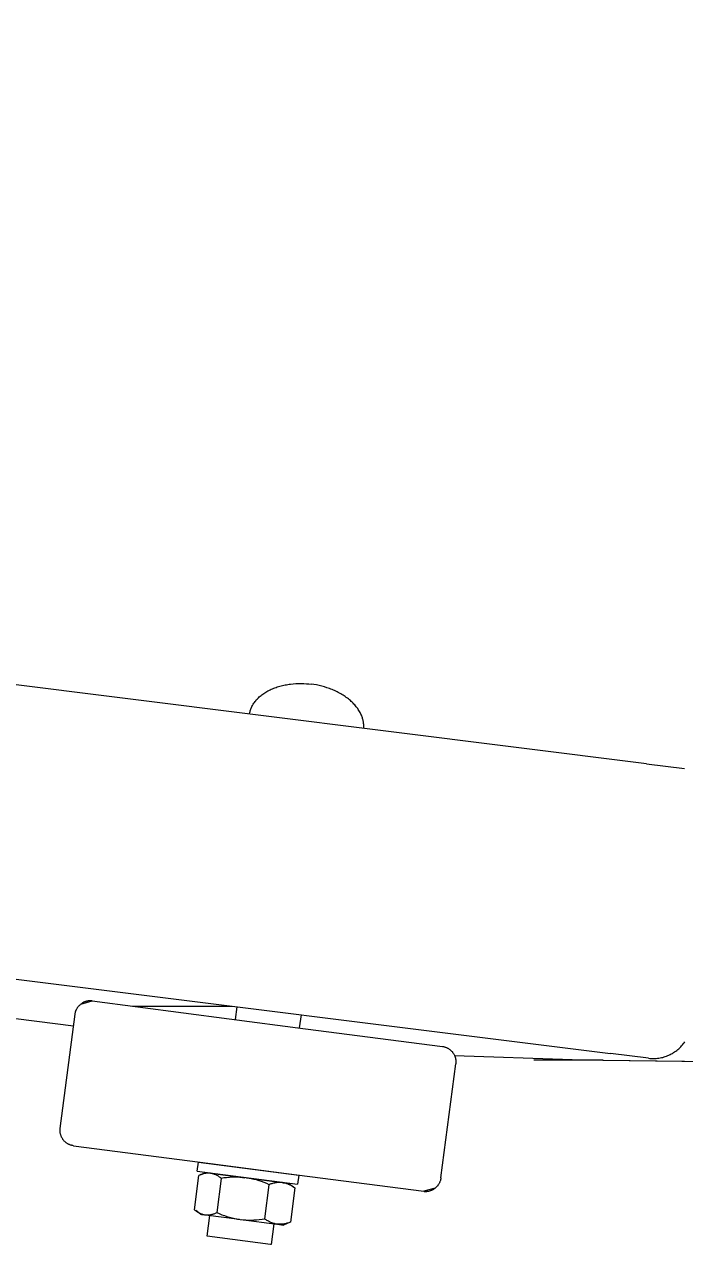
# Model space of a CAD drawing. Header units: millimetres. Extents: x -67 to 4862, y -244 to 3199.
# Drawn here: x 4179.5 to 4265.5, y 2657.3 to 2816.1 of the extents above; entities that cross this region are included whole.
import ezdxf

# ---------------------------------------------------------------- set-up
doc = ezdxf.new("R2010")
doc.units = ezdxf.units.MM
doc.layers.add('ZANO_R', color=7, linetype='Continuous', lineweight=0)
doc.layers.add('ZANO_W', color=1, linetype='Continuous', lineweight=0)
doc.styles.add('Arial', font='arial.ttf')
doc.styles.get("Standard").update_dxf_attribs({"font": 'ARIALUNI.TTF'})
doc.dimstyles.new('pl i ang', dxfattribs={"dimtxt": 50, "dimasz": 50, "dimexe": 1.25, "dimexo": 0.625, "dimgap": 10, "dimtad": 1, "dimtoh": 1, "dimtxsty": 'Standard', "dimcen": 2.5, "dimclrd": 1, "dimclre": 1, "dimclrt": 1, "dimadec": 0, "dimazin": 0, "dimtfac": 1, "dimtmove": 0, "dimatfit": 3, "dimfxl": 1, "dimarcsym": 1})

# ---------------------------------------------------------------- blocks, each defined once
blk = doc.blocks.new('*D389')
at = {"layer": 'ZANO_W', "color": 1, "lineweight": -2}
for p, q in [((4051.57, 2923.68), (4051.57, 2822.06)), ((4494.79, 2692.2), (4494.79, 2842.06)), ((4091.57, 2832.06), (4454.79, 2832.06))]:
    blk.add_line(p, q, dxfattribs=at)
at = {"layer": 'ZANO_W', "color": 1}
for points in [[(4091.57, 2838.73), (4091.57, 2825.39), (4051.57, 2832.06)], [(4454.79, 2825.39), (4454.79, 2838.73), (4494.79, 2832.06)]]:
    blk.add_solid(points, dxfattribs=at)
at = {"layer": 'ZANO_W', "color": 1, "insert": (4273.18, 2862.5), "char_height": 40, "attachment_point": 5, "style": 'Arial'}
blk.add_mtext('443', dxfattribs=at)

msp = doc.modelspace()

# ---------------------------------------------------------------- linework, layer by layer
at = {"layer": 'ZANO_R'}
for p, q in [((4260.51, 2719.88), (4101.75, 2739.72)), ((4211.95, 2729.7), (4212.1, 2729.76)), ((4212.1, 2729.76), (4212.26, 2729.82)), ((4212.26, 2729.82), (4212.42, 2729.87)), ((4212.42, 2729.87), (4212.59, 2729.92)), ((4212.59, 2729.92), (4212.75, 2729.97)), ((4212.75, 2729.97), (4212.92, 2730.02)), ((4212.92, 2730.02), (4213.09, 2730.06)), ((4213.09, 2730.06), (4213.26, 2730.1)), ((4213.26, 2730.1), (4213.43, 2730.13)), ((4213.43, 2730.13), (4213.6, 2730.17)), ((4213.6, 2730.17), (4213.78, 2730.2)), ((4213.78, 2730.2), (4213.95, 2730.22)), ((4213.95, 2730.22), (4214.13, 2730.25)), ((4214.13, 2730.25), (4214.48, 2730.28)), ((4214.48, 2730.28), (4214.83, 2730.31)), ((4214.83, 2730.31), (4215.18, 2730.32)), ((4215.18, 2730.32), (4215.53, 2730.33)), ((4215.53, 2730.33), (4215.87, 2730.32)), ((4215.87, 2730.32), (4216.21, 2730.3)), ((4216.21, 2730.3), (4216.54, 2730.27)), ((4216.54, 2730.27), (4216.87, 2730.23)), ((4217.2, 2730.19), (4216.87, 2730.23)), ((4217.53, 2730.13), (4217.2, 2730.19)), ((4217.87, 2730.06), (4217.53, 2730.13)), ((4218.21, 2729.98), (4217.87, 2730.06)), ((4218.55, 2729.88), (4218.21, 2729.98)), ((4218.89, 2729.78), (4218.55, 2729.88)), ((4219.23, 2729.66), (4218.89, 2729.78)), ((4209.61, 2728.07), (4209.69, 2728.18)), ((4209.69, 2728.18), (4209.78, 2728.28)), ((4209.78, 2728.28), (4209.88, 2728.38)), ((4209.88, 2728.38), (4209.98, 2728.47)), ((4209.98, 2728.47), (4210.08, 2728.57)), ((4210.08, 2728.57), (4210.19, 2728.67)), ((4210.19, 2728.67), (4210.31, 2728.76)), ((4210.31, 2728.76), (4210.42, 2728.85)), ((4210.42, 2728.85), (4210.54, 2728.94)), ((4210.54, 2728.94), (4210.67, 2729.03)), ((4210.67, 2729.03), (4210.8, 2729.11)), ((4210.8, 2729.11), (4210.93, 2729.19)), ((4210.93, 2729.19), (4211.06, 2729.27)), ((4211.06, 2729.27), (4211.2, 2729.35)), ((4211.2, 2729.35), (4211.34, 2729.43)), ((4211.34, 2729.43), (4211.49, 2729.5)), ((4211.49, 2729.5), (4211.64, 2729.57)), ((4211.64, 2729.57), (4211.79, 2729.63)), ((4211.79, 2729.63), (4211.95, 2729.7)), ((4219.4, 2729.6), (4219.23, 2729.66)), ((4219.56, 2729.53), (4219.4, 2729.6)), ((4219.73, 2729.46), (4219.56, 2729.53)), ((4219.89, 2729.39), (4219.73, 2729.46)), ((4220.05, 2729.31), (4219.89, 2729.39)), ((4220.21, 2729.24), (4220.05, 2729.31)), ((4220.37, 2729.16), (4220.21, 2729.24)), ((4220.53, 2729.07), (4220.37, 2729.16)), ((4220.68, 2728.99), (4220.53, 2729.07)), ((4220.83, 2728.9), (4220.68, 2728.99)), ((4220.98, 2728.81), (4220.83, 2728.9)), ((4221.13, 2728.71), (4220.98, 2728.81)), ((4221.27, 2728.62), (4221.13, 2728.71)), ((4221.41, 2728.52), (4221.27, 2728.62)), ((4221.55, 2728.42), (4221.41, 2728.52)), ((4221.68, 2728.31), (4221.55, 2728.42)), ((4221.81, 2728.21), (4221.68, 2728.31)), ((4221.94, 2728.1), (4221.81, 2728.21)), ((4208.82, 2726.45), (4208.85, 2726.56)), ((4208.85, 2726.56), (4208.87, 2726.67)), ((4208.87, 2726.67), (4208.9, 2726.78)), ((4208.9, 2726.78), (4208.94, 2726.89)), ((4208.94, 2726.89), (4208.98, 2727)), ((4208.98, 2727), (4209.02, 2727.11)), ((4209.02, 2727.11), (4209.07, 2727.22)), ((4209.07, 2727.22), (4209.12, 2727.33)), ((4209.12, 2727.33), (4209.18, 2727.44)), ((4209.18, 2727.44), (4209.24, 2727.54)), ((4209.24, 2727.54), (4209.3, 2727.65)), ((4209.3, 2727.65), (4209.37, 2727.76)), ((4209.37, 2727.76), (4209.45, 2727.86)), ((4209.45, 2727.86), (4209.52, 2727.97)), ((4209.52, 2727.97), (4209.61, 2728.07)), ((4222.06, 2727.99), (4221.94, 2728.1)), ((4222.18, 2727.88), (4222.06, 2727.99)), ((4222.29, 2727.77), (4222.18, 2727.88)), ((4222.41, 2727.65), (4222.29, 2727.77)), ((4222.51, 2727.54), (4222.41, 2727.65)), ((4222.61, 2727.42), (4222.51, 2727.54)), ((4222.71, 2727.3), (4222.61, 2727.42)), ((4222.8, 2727.18), (4222.71, 2727.3)), ((4222.89, 2727.06), (4222.8, 2727.18)), ((4222.97, 2726.94), (4222.89, 2727.06)), ((4223.05, 2726.82), (4222.97, 2726.94)), ((4223.13, 2726.69), (4223.05, 2726.82)), ((4223.2, 2726.57), (4223.13, 2726.69)), ((4223.26, 2726.45), (4223.2, 2726.57)), ((4208.8, 2726.34), (4208.82, 2726.45)), ((4223.32, 2726.33), (4223.26, 2726.45)), ((4223.38, 2726.2), (4223.32, 2726.33)), ((4223.42, 2726.09), (4223.38, 2726.2)), ((4223.47, 2725.98), (4223.42, 2726.09)), ((4223.5, 2725.87), (4223.47, 2725.98)), ((4223.54, 2725.76), (4223.5, 2725.87)), ((4223.57, 2725.65), (4223.54, 2725.76)), ((4223.6, 2725.54), (4223.57, 2725.65)), ((4223.62, 2725.43), (4223.6, 2725.54)), ((4223.64, 2725.32), (4223.62, 2725.43)), ((4223.66, 2725.21), (4223.64, 2725.32)), ((4223.67, 2725.11), (4223.66, 2725.21)), ((4223.68, 2725), (4223.67, 2725.11)), ((4223.69, 2724.9), (4223.68, 2725)), ((4223.68, 2724.48), (4223.69, 2724.59)), ((4223.69, 2724.79), (4223.69, 2724.9)), ((4223.69, 2724.69), (4223.69, 2724.79)), ((4223.69, 2724.59), (4223.69, 2724.69)), ((4260.51, 2719.88), (4265.47, 2719.26)), ((4097.03, 2702.02), (4255.8, 2682.18)), ((4185.88, 2685.73), (4163.06, 2688.59)), ((4186.64, 2688.43), (4186.69, 2688.48)), ((4186.69, 2688.48), (4186.74, 2688.52)), ((4186.74, 2688.52), (4186.79, 2688.57)), ((4186.79, 2688.57), (4186.84, 2688.61)), ((4186.84, 2688.61), (4188.32, 2689.01)), ((4186.9, 2688.65), (4186.84, 2688.61)), ((4186.95, 2688.69), (4186.9, 2688.65)), ((4187.01, 2688.73), (4186.95, 2688.69)), ((4187.07, 2688.76), (4187.01, 2688.73)), ((4187.13, 2688.8), (4187.07, 2688.76)), ((4187.19, 2688.83), (4187.13, 2688.8)), ((4187.25, 2688.85), (4187.19, 2688.83)), ((4187.32, 2688.88), (4187.25, 2688.85)), ((4187.38, 2688.91), (4187.32, 2688.88)), ((4187.44, 2688.93), (4187.38, 2688.91)), ((4187.51, 2688.95), (4187.44, 2688.93)), ((4187.58, 2688.97), (4187.51, 2688.95)), ((4187.64, 2688.98), (4187.58, 2688.97)), ((4187.71, 2688.99), (4187.64, 2688.98)), ((4187.78, 2689.01), (4187.71, 2688.99)), ((4187.84, 2689.01), (4187.78, 2689.01)), ((4187.91, 2689.02), (4187.84, 2689.01)), ((4187.98, 2689.02), (4187.91, 2689.02)), ((4188.05, 2689.03), (4187.98, 2689.02)), ((4188.12, 2689.03), (4188.05, 2689.03)), ((4188.19, 2689.02), (4188.12, 2689.03)), ((4188.25, 2689.02), (4188.19, 2689.02)), ((4188.32, 2689.01), (4188.25, 2689.02)), ((4188.32, 2689.01), (4206.17, 2686.69)), ((4184.15, 2672.41), (4186.08, 2687.28)), ((4186.08, 2687.28), (4186.09, 2687.35)), ((4186.09, 2687.35), (4186.1, 2687.42)), ((4186.1, 2687.42), (4186.12, 2687.49)), ((4186.12, 2687.49), (4186.13, 2687.55)), ((4186.13, 2687.55), (4186.15, 2687.62)), ((4186.15, 2687.62), (4186.17, 2687.68)), ((4186.17, 2687.68), (4186.2, 2687.75)), ((4186.2, 2687.75), (4186.22, 2687.81)), ((4186.22, 2687.81), (4186.25, 2687.87)), ((4186.25, 2687.87), (4186.28, 2687.93)), ((4186.28, 2687.93), (4186.31, 2687.99)), ((4186.31, 2687.99), (4186.35, 2688.05)), ((4186.35, 2688.05), (4186.38, 2688.11)), ((4186.38, 2688.11), (4186.42, 2688.17)), ((4186.42, 2688.17), (4186.46, 2688.22)), ((4186.46, 2688.22), (4186.5, 2688.28)), ((4186.5, 2688.28), (4186.55, 2688.33)), ((4186.55, 2688.33), (4186.59, 2688.38)), ((4186.59, 2688.38), (4186.64, 2688.43)), ((4193.55, 2688.33), (4206.55, 2688.33)), ((4206.97, 2686.59), (4207.18, 2688.25)), ((4215.52, 2687.21), (4215.29, 2685.5)), ((4206.17, 2686.69), (4216.09, 2685.4)), ((4216.09, 2685.4), (4233.94, 2683.08)), ((4265.4, 2683.54), (4265.5, 2683.68)), ((4233.94, 2683.08), (4234.01, 2683.07)), ((4234.01, 2683.07), (4234.07, 2683.06)), ((4234.07, 2683.06), (4234.14, 2683.05)), ((4234.14, 2683.05), (4234.2, 2683.03)), ((4234.2, 2683.03), (4234.27, 2683.01)), ((4234.27, 2683.01), (4234.34, 2682.99)), ((4234.34, 2682.99), (4234.4, 2682.97)), ((4234.4, 2682.97), (4234.46, 2682.94)), ((4234.46, 2682.94), (4234.53, 2682.91)), ((4234.53, 2682.91), (4234.59, 2682.88)), ((4234.59, 2682.88), (4234.65, 2682.85)), ((4234.65, 2682.85), (4234.71, 2682.82)), ((4234.71, 2682.82), (4234.76, 2682.78)), ((4234.76, 2682.78), (4234.82, 2682.74)), ((4234.82, 2682.74), (4234.88, 2682.7)), ((4234.88, 2682.7), (4234.93, 2682.66)), ((4234.93, 2682.66), (4234.98, 2682.62)), ((4234.98, 2682.62), (4235.03, 2682.57)), ((4235.03, 2682.57), (4235.08, 2682.52)), ((4235.08, 2682.52), (4235.13, 2682.48)), ((4235.13, 2682.48), (4235.18, 2682.43)), ((4235.18, 2682.43), (4235.22, 2682.37)), ((4235.22, 2682.37), (4235.26, 2682.32)), ((4235.26, 2682.32), (4235.3, 2682.26)), ((4235.3, 2682.26), (4235.34, 2682.21)), ((4235.34, 2682.21), (4235.38, 2682.15)), ((4235.38, 2682.15), (4235.42, 2682.09)), ((4235.42, 2682.09), (4235.45, 2682.03)), ((4260.76, 2681.56), (4255.8, 2682.18)), ((4263.58, 2682.03), (4263.74, 2682.11)), ((4263.74, 2682.11), (4263.88, 2682.19)), ((4263.88, 2682.19), (4264.03, 2682.28)), ((4264.03, 2682.28), (4264.17, 2682.37)), ((4264.17, 2682.37), (4264.31, 2682.47)), ((4264.31, 2682.47), (4264.45, 2682.57)), ((4264.45, 2682.57), (4264.58, 2682.68)), ((4264.58, 2682.68), (4264.71, 2682.79)), ((4264.71, 2682.79), (4264.84, 2682.9)), ((4264.84, 2682.9), (4264.96, 2683.02)), ((4264.96, 2683.02), (4265.08, 2683.15)), ((4265.08, 2683.15), (4265.19, 2683.28)), ((4265.19, 2683.28), (4265.3, 2683.41)), ((4265.3, 2683.41), (4265.4, 2683.54)), ((4233.73, 2665.97), (4235.66, 2680.84)), ((4235.45, 2682.03), (4235.48, 2681.97)), ((4235.48, 2681.97), (4235.51, 2681.91)), ((4235.51, 2681.91), (4235.53, 2681.85)), ((4250.82, 2681.34), (4235.52, 2681.88)), ((4235.53, 2681.85), (4235.56, 2681.78)), ((4235.56, 2681.78), (4235.58, 2681.72)), ((4235.58, 2681.72), (4235.6, 2681.65)), ((4235.6, 2681.65), (4235.62, 2681.59)), ((4235.62, 2681.59), (4235.63, 2681.52)), ((4235.63, 2681.52), (4235.65, 2681.45)), ((4235.65, 2681.45), (4235.66, 2681.39)), ((4235.66, 2681.39), (4235.67, 2681.32)), ((4235.67, 2680.91), (4235.66, 2680.84)), ((4235.67, 2681.32), (4235.67, 2681.25)), ((4235.67, 2681.25), (4235.68, 2681.18)), ((4235.68, 2680.98), (4235.67, 2680.91)), ((4235.68, 2681.18), (4235.68, 2681.11)), ((4235.68, 2681.11), (4235.68, 2681.05)), ((4235.68, 2681.05), (4235.68, 2680.98)), ((4245.82, 2681.34), (4253.82, 2681.34)), ((4250.82, 2681.34), (4250.82, 2681.34)), ((4253.82, 2681.34), (4254.82, 2681.34)), ((4254.82, 2681.34), (4254.82, 2681.24)), ((4268.56, 2681.09), (4254.82, 2681.24)), ((4285.2, 2680.92), (4254.82, 2681.24)), ((4260.76, 2681.56), (4260.76, 2681.56)), ((4260.76, 2681.56), (4260.93, 2681.54)), ((4260.93, 2681.54), (4261.1, 2681.52)), ((4261.1, 2681.52), (4261.27, 2681.52)), ((4261.27, 2681.52), (4261.44, 2681.52)), ((4261.44, 2681.52), (4261.61, 2681.52)), ((4261.61, 2681.52), (4261.78, 2681.53)), ((4261.78, 2681.53), (4261.95, 2681.55)), ((4261.95, 2681.55), (4262.12, 2681.57)), ((4262.12, 2681.57), (4262.29, 2681.6)), ((4262.29, 2681.6), (4262.46, 2681.63)), ((4262.46, 2681.63), (4262.62, 2681.67)), ((4262.62, 2681.67), (4262.79, 2681.72)), ((4262.79, 2681.72), (4262.95, 2681.77)), ((4262.95, 2681.77), (4263.11, 2681.83)), ((4263.11, 2681.83), (4263.27, 2681.89)), ((4263.27, 2681.89), (4263.43, 2681.96)), ((4263.43, 2681.96), (4263.58, 2682.03)), ((4184.13, 2672.27), (4184.14, 2672.34)), ((4184.13, 2672.2), (4184.13, 2672.27)), ((4184.13, 2672.14), (4184.13, 2672.2)), ((4184.13, 2672.07), (4184.13, 2672.14)), ((4184.14, 2672), (4184.13, 2672.07)), ((4184.14, 2672.34), (4184.15, 2672.41)), ((4184.14, 2671.93), (4184.14, 2672)), ((4184.15, 2671.86), (4184.14, 2671.93)), ((4184.16, 2671.8), (4184.15, 2671.86)), ((4184.18, 2671.73), (4184.16, 2671.8)), ((4184.19, 2671.66), (4184.18, 2671.73)), ((4184.21, 2671.6), (4184.19, 2671.66)), ((4184.23, 2671.53), (4184.21, 2671.6)), ((4184.25, 2671.47), (4184.23, 2671.53)), ((4184.28, 2671.4), (4184.25, 2671.47)), ((4184.3, 2671.34), (4184.28, 2671.4)), ((4184.33, 2671.28), (4184.3, 2671.34)), ((4184.36, 2671.22), (4184.33, 2671.28)), ((4184.4, 2671.16), (4184.36, 2671.22)), ((4184.43, 2671.1), (4184.4, 2671.16)), ((4184.47, 2671.04), (4184.43, 2671.1)), ((4184.51, 2670.98), (4184.47, 2671.04)), ((4184.55, 2670.93), (4184.51, 2670.98)), ((4184.59, 2670.88), (4184.55, 2670.93)), ((4184.63, 2670.82), (4184.59, 2670.88)), ((4184.68, 2670.77), (4184.63, 2670.82)), ((4184.73, 2670.73), (4184.68, 2670.77)), ((4184.78, 2670.68), (4184.73, 2670.73)), ((4184.83, 2670.63), (4184.78, 2670.68)), ((4184.88, 2670.59), (4184.83, 2670.63)), ((4184.94, 2670.55), (4184.88, 2670.59)), ((4184.99, 2670.51), (4184.94, 2670.55)), ((4185.05, 2670.47), (4184.99, 2670.51)), ((4185.11, 2670.43), (4185.05, 2670.47)), ((4185.16, 2670.4), (4185.11, 2670.43)), ((4185.22, 2670.37), (4185.16, 2670.4)), ((4185.29, 2670.34), (4185.22, 2670.37)), ((4185.35, 2670.31), (4185.29, 2670.34)), ((4185.41, 2670.28), (4185.35, 2670.31)), ((4185.48, 2670.26), (4185.41, 2670.28)), ((4185.54, 2670.24), (4185.48, 2670.26)), ((4185.61, 2670.22), (4185.54, 2670.24)), ((4185.67, 2670.2), (4185.61, 2670.22)), ((4185.74, 2670.19), (4185.67, 2670.2)), ((4185.81, 2670.18), (4185.74, 2670.19)), ((4185.87, 2670.17), (4185.81, 2670.18)), ((4185.87, 2670.17), (4203.72, 2667.85)), ((4201.98, 2666.86), (4202.14, 2668.05)), ((4202.14, 2668.05), (4215.23, 2666.35)), ((4203.72, 2667.85), (4213.64, 2666.56)), ((4201.63, 2661.84), (4202.21, 2666.29)), ((4201.98, 2666.86), (4215.07, 2665.16)), ((4202.29, 2666.33), (4202.21, 2666.29)), ((4202.38, 2666.37), (4202.29, 2666.33)), ((4202.46, 2666.41), (4202.38, 2666.37)), ((4202.4, 2666.37), (4203.11, 2666.67)), ((4202.55, 2666.44), (4202.46, 2666.41)), ((4202.64, 2666.47), (4202.55, 2666.44)), ((4202.73, 2666.49), (4202.64, 2666.47)), ((4202.81, 2666.52), (4202.73, 2666.49)), ((4202.9, 2666.54), (4202.81, 2666.52)), ((4202.99, 2666.56), (4202.9, 2666.54)), ((4203.09, 2666.57), (4202.99, 2666.56)), ((4203.18, 2666.58), (4203.09, 2666.57)), ((4203.11, 2666.67), (4203.11, 2666.67)), ((4203.11, 2666.67), (4203.11, 2666.67)), ((4203.11, 2666.67), (4203.11, 2666.67)), ((4203.11, 2666.67), (4203.11, 2666.67)), ((4203.11, 2666.67), (4203.11, 2666.67)), ((4203.11, 2666.67), (4203.12, 2666.67)), ((4203.12, 2666.67), (4203.14, 2666.66)), ((4203.14, 2666.66), (4203.26, 2666.65)), ((4203.27, 2666.59), (4203.18, 2666.58)), ((4203.26, 2666.65), (4203.69, 2666.59)), ((4203.36, 2666.6), (4203.27, 2666.59)), ((4203.45, 2666.6), (4203.36, 2666.6)), ((4203.54, 2666.6), (4203.45, 2666.6)), ((4203.64, 2666.59), (4203.54, 2666.6)), ((4203.73, 2666.59), (4203.64, 2666.59)), ((4203.82, 2666.57), (4203.73, 2666.59)), ((4203.77, 2666.58), (4208.19, 2666.01)), ((4203.91, 2666.55), (4203.82, 2666.57)), ((4204, 2666.53), (4203.91, 2666.55)), ((4204.09, 2666.5), (4204, 2666.53)), ((4204.17, 2666.47), (4204.09, 2666.5)), ((4204.26, 2666.44), (4204.17, 2666.47)), ((4204.35, 2666.41), (4204.26, 2666.44)), ((4204.43, 2666.37), (4204.35, 2666.41)), ((4204.36, 2666.51), (4204.36, 2666.55)), ((4204.51, 2666.33), (4204.43, 2666.37)), ((4204.59, 2666.29), (4204.51, 2666.33)), ((4204.52, 2667.74), (4204.52, 2667.75)), ((4204.67, 2666.24), (4204.59, 2666.29)), ((4204.75, 2666.19), (4204.67, 2666.24)), ((4212.85, 2666.66), (4212.85, 2666.66)), ((4213.64, 2666.56), (4231.49, 2664.24)), ((4215.23, 2666.35), (4215.07, 2665.16)), ((4205.12, 2665.91), (4204.54, 2661.47)), ((4204.83, 2666.14), (4204.75, 2666.19)), ((4204.9, 2666.09), (4204.83, 2666.14)), ((4204.98, 2666.03), (4204.9, 2666.09)), ((4205.05, 2665.97), (4204.98, 2666.03)), ((4205.12, 2665.91), (4205.05, 2665.97)), ((4205.47, 2665.97), (4205.12, 2665.91)), ((4205.82, 2666.01), (4205.47, 2665.97)), ((4206.18, 2666.04), (4205.82, 2666.01)), ((4206.53, 2666.06), (4206.18, 2666.04)), ((4206.89, 2666.07), (4206.53, 2666.06)), ((4207.24, 2666.07), (4206.89, 2666.07)), ((4207.6, 2666.05), (4207.24, 2666.07)), ((4207.95, 2666.03), (4207.6, 2666.05)), ((4208.31, 2665.99), (4207.95, 2666.03)), ((4208.66, 2665.94), (4208.31, 2665.99)), ((4208.42, 2665.98), (4213.05, 2665.38)), ((4209.01, 2665.87), (4208.66, 2665.94)), ((4209.35, 2665.79), (4209.01, 2665.87)), ((4209.7, 2665.71), (4209.35, 2665.79)), ((4210.04, 2665.61), (4209.7, 2665.71)), ((4210.38, 2665.5), (4210.04, 2665.61)), ((4210.71, 2665.38), (4210.38, 2665.5)), ((4211.04, 2665.24), (4210.71, 2665.38)), ((4210.79, 2660.66), (4211.37, 2665.1)), ((4211.37, 2665.1), (4211.04, 2665.24)), ((4211.48, 2665.15), (4211.37, 2665.1)), ((4211.59, 2665.19), (4211.48, 2665.15)), ((4211.7, 2665.23), (4211.59, 2665.19)), ((4211.81, 2665.26), (4211.7, 2665.23)), ((4211.93, 2665.29), (4211.81, 2665.26)), ((4212.04, 2665.31), (4211.93, 2665.29)), ((4212.16, 2665.34), (4212.04, 2665.31)), ((4212.27, 2665.35), (4212.16, 2665.34)), ((4212.39, 2665.37), (4212.27, 2665.35)), ((4212.51, 2665.38), (4212.39, 2665.37)), ((4212.63, 2665.38), (4212.51, 2665.38)), ((4212.75, 2665.39), (4212.63, 2665.38)), ((4212.69, 2665.47), (4212.69, 2665.42)), ((4212.86, 2665.38), (4212.75, 2665.39)), ((4212.98, 2665.38), (4212.86, 2665.38)), ((4213.1, 2665.37), (4212.98, 2665.38)), ((4213.22, 2665.35), (4213.1, 2665.37)), ((4213.15, 2665.36), (4213.94, 2665.26)), ((4213.33, 2665.32), (4213.22, 2665.35)), ((4213.45, 2665.3), (4213.33, 2665.32)), ((4213.56, 2665.26), (4213.45, 2665.3)), ((4213.67, 2665.23), (4213.56, 2665.26)), ((4213.78, 2665.19), (4213.67, 2665.23)), ((4213.89, 2665.14), (4213.78, 2665.19)), ((4214, 2665.1), (4213.89, 2665.14)), ((4213.94, 2665.26), (4214.59, 2664.76)), ((4214.11, 2665.05), (4214, 2665.1)), ((4214.21, 2664.99), (4214.11, 2665.05)), ((4214.71, 2664.67), (4214.13, 2660.22)), ((4214.32, 2664.93), (4214.21, 2664.99)), ((4214.42, 2664.87), (4214.32, 2664.93)), ((4214.52, 2664.81), (4214.42, 2664.87)), ((4214.61, 2664.74), (4214.52, 2664.81)), ((4214.59, 2664.76), (4214.71, 2664.67)), ((4214.71, 2664.67), (4214.61, 2664.74)), ((4232.97, 2664.64), (4231.49, 2664.24)), ((4232.91, 2664.6), (4232.97, 2664.64)), ((4233.02, 2664.68), (4232.97, 2664.64)), ((4233.07, 2664.73), (4233.02, 2664.68)), ((4233.12, 2664.77), (4233.07, 2664.73)), ((4233.17, 2664.82), (4233.12, 2664.77)), ((4233.22, 2664.87), (4233.17, 2664.82)), ((4233.26, 2664.92), (4233.22, 2664.87)), ((4233.31, 2664.97), (4233.26, 2664.92)), ((4233.35, 2665.03), (4233.31, 2664.97)), ((4233.39, 2665.08), (4233.35, 2665.03)), ((4233.43, 2665.14), (4233.39, 2665.08)), ((4233.46, 2665.2), (4233.43, 2665.14)), ((4233.5, 2665.26), (4233.46, 2665.2)), ((4233.53, 2665.32), (4233.5, 2665.26)), ((4233.56, 2665.38), (4233.53, 2665.32)), ((4233.59, 2665.44), (4233.56, 2665.38)), ((4233.61, 2665.5), (4233.59, 2665.44)), ((4233.64, 2665.57), (4233.61, 2665.5)), ((4233.66, 2665.63), (4233.64, 2665.57)), ((4233.68, 2665.7), (4233.66, 2665.63)), ((4233.69, 2665.76), (4233.68, 2665.7)), ((4233.71, 2665.83), (4233.69, 2665.76)), ((4233.72, 2665.9), (4233.71, 2665.83)), ((4233.73, 2665.97), (4233.72, 2665.9)), ((4231.49, 2664.24), (4231.56, 2664.23)), ((4231.56, 2664.23), (4231.63, 2664.23)), ((4231.63, 2664.23), (4231.69, 2664.22)), ((4231.69, 2664.22), (4231.76, 2664.22)), ((4231.76, 2664.22), (4231.83, 2664.23)), ((4231.83, 2664.23), (4231.9, 2664.23)), ((4231.9, 2664.23), (4231.97, 2664.24)), ((4231.97, 2664.24), (4232.03, 2664.24)), ((4232.03, 2664.24), (4232.1, 2664.26)), ((4232.1, 2664.26), (4232.17, 2664.27)), ((4232.17, 2664.27), (4232.23, 2664.28)), ((4232.23, 2664.28), (4232.3, 2664.3)), ((4232.3, 2664.3), (4232.37, 2664.32)), ((4232.37, 2664.32), (4232.43, 2664.34)), ((4232.43, 2664.34), (4232.49, 2664.37)), ((4232.49, 2664.37), (4232.56, 2664.4)), ((4232.56, 2664.4), (4232.62, 2664.42)), ((4232.62, 2664.42), (4232.68, 2664.46)), ((4232.68, 2664.46), (4232.74, 2664.49)), ((4232.74, 2664.49), (4232.8, 2664.52)), ((4232.8, 2664.52), (4232.86, 2664.56)), ((4232.86, 2664.56), (4232.91, 2664.6)), ((4201.63, 2661.84), (4201.7, 2661.78)), ((4201.7, 2661.78), (4201.78, 2661.73)), ((4201.78, 2661.73), (4201.85, 2661.67)), ((4202.4, 2661.25), (4201.8, 2661.72)), ((4201.85, 2661.67), (4201.92, 2661.62)), ((4201.92, 2661.62), (4202, 2661.57)), ((4202, 2661.57), (4202.08, 2661.52)), ((4202.08, 2661.52), (4202.16, 2661.47)), ((4202.16, 2661.47), (4202.24, 2661.43)), ((4204.46, 2661.43), (4204.54, 2661.47)), ((4204.54, 2661.47), (4204.87, 2661.33)), ((4202.24, 2661.43), (4202.32, 2661.39)), ((4202.32, 2661.39), (4202.41, 2661.35)), ((4202.4, 2661.25), (4202.4, 2661.25)), ((4202.4, 2661.25), (4202.4, 2661.25)), ((4202.4, 2661.25), (4202.4, 2661.25)), ((4202.4, 2661.25), (4202.4, 2661.25)), ((4202.4, 2661.25), (4202.41, 2661.25)), ((4202.41, 2661.35), (4202.49, 2661.32)), ((4202.41, 2661.25), (4202.41, 2661.25)), ((4202.41, 2661.25), (4202.44, 2661.25)), ((4202.44, 2661.25), (4202.55, 2661.23)), ((4202.49, 2661.32), (4202.58, 2661.29)), ((4202.55, 2661.23), (4202.99, 2661.18)), ((4202.58, 2661.29), (4202.67, 2661.26)), ((4202.67, 2661.26), (4202.76, 2661.23)), ((4202.76, 2661.23), (4202.84, 2661.21)), ((4202.84, 2661.21), (4202.93, 2661.19)), ((4202.93, 2661.19), (4203.03, 2661.17)), ((4203.03, 2661.17), (4203.12, 2661.17)), ((4203.07, 2661.17), (4207.51, 2660.59)), ((4203.12, 2661.17), (4203.21, 2661.16)), ((4203.21, 2661.16), (4203.3, 2661.16)), ((4203.3, 2661.16), (4203.39, 2661.16)), ((4203.3, 2658.38), (4203.65, 2661.09)), ((4203.39, 2661.16), (4203.49, 2661.17)), ((4203.49, 2661.17), (4203.58, 2661.18)), ((4203.58, 2661.18), (4203.67, 2661.19)), ((4203.67, 2661.19), (4203.76, 2661.2)), ((4203.76, 2661.2), (4203.85, 2661.22)), ((4203.85, 2661.22), (4203.94, 2661.24)), ((4203.94, 2661.24), (4204.03, 2661.27)), ((4204.03, 2661.27), (4204.12, 2661.29)), ((4204.12, 2661.29), (4204.2, 2661.32)), ((4204.2, 2661.32), (4204.29, 2661.35)), ((4204.29, 2661.35), (4204.38, 2661.39)), ((4204.38, 2661.39), (4204.46, 2661.43)), ((4204.87, 2661.33), (4205.2, 2661.19)), ((4205.2, 2661.19), (4205.53, 2661.07)), ((4205.53, 2661.07), (4205.87, 2660.96)), ((4205.87, 2660.96), (4206.21, 2660.87)), ((4206.21, 2660.87), (4206.56, 2660.78)), ((4206.56, 2660.78), (4206.9, 2660.7)), ((4206.9, 2660.7), (4207.25, 2660.63)), ((4207.25, 2660.63), (4207.6, 2660.58)), ((4207.6, 2660.58), (4207.96, 2660.54)), ((4207.7, 2660.57), (4212.35, 2659.96)), ((4207.96, 2660.54), (4208.31, 2660.52)), ((4208.31, 2660.52), (4208.67, 2660.5)), ((4208.67, 2660.5), (4209.02, 2660.5)), ((4209.02, 2660.5), (4209.38, 2660.51)), ((4209.38, 2660.51), (4209.73, 2660.53)), ((4209.73, 2660.53), (4210.08, 2660.56)), ((4210.08, 2660.56), (4210.44, 2660.6)), ((4210.44, 2660.6), (4210.79, 2660.66)), ((4210.88, 2660.58), (4210.79, 2660.66)), ((4210.98, 2660.52), (4210.88, 2660.58)), ((4211.08, 2660.45), (4210.98, 2660.52)), ((4211.18, 2660.39), (4211.08, 2660.45)), ((4211.28, 2660.33), (4211.18, 2660.39)), ((4211.39, 2660.28), (4211.28, 2660.33)), ((4211.49, 2660.23), (4211.39, 2660.28)), ((4211.6, 2660.18), (4211.49, 2660.23)), ((4211.71, 2660.14), (4211.6, 2660.18)), ((4211.98, 2660.01), (4211.63, 2657.3)), ((4211.82, 2660.1), (4211.71, 2660.14)), ((4211.94, 2660.06), (4211.82, 2660.1)), ((4212.05, 2660.03), (4211.94, 2660.06)), ((4212.16, 2660), (4212.05, 2660.03)), ((4212.28, 2659.98), (4212.16, 2660)), ((4212.4, 2659.96), (4212.28, 2659.98)), ((4212.51, 2659.95), (4212.4, 2659.96)), ((4212.44, 2659.95), (4213.23, 2659.85)), ((4212.63, 2659.94), (4212.51, 2659.95)), ((4212.75, 2659.94), (4212.63, 2659.94)), ((4212.87, 2659.94), (4212.75, 2659.94)), ((4212.99, 2659.95), (4212.87, 2659.94)), ((4213.1, 2659.96), (4212.99, 2659.95)), ((4213.22, 2659.97), (4213.1, 2659.96)), ((4213.34, 2659.99), (4213.22, 2659.97)), ((4213.99, 2660.16), (4213.23, 2659.85)), ((4213.45, 2660.01), (4213.34, 2659.99)), ((4213.57, 2660.04), (4213.45, 2660.01)), ((4213.68, 2660.07), (4213.57, 2660.04)), ((4213.8, 2660.1), (4213.68, 2660.07)), ((4213.91, 2660.14), (4213.8, 2660.1)), ((4214.02, 2660.18), (4213.91, 2660.14)), ((4214.13, 2660.22), (4213.99, 2660.16)), ((4214.13, 2660.22), (4214.02, 2660.18)), ((4211.55, 2657.31), (4203.3, 2658.38)), ((4211.61, 2657.3), (4211.55, 2657.31)), ((4211.63, 2657.3), (4211.61, 2657.3)), ((4211.63, 2657.3), (4211.63, 2657.3)), ((4211.63, 2657.3), (4211.63, 2657.3)), ((4211.63, 2657.3), (4211.63, 2657.3)), ((4211.63, 2657.3), (4211.63, 2657.3)), ((4211.63, 2657.3), (4211.63, 2657.3)), ((4211.63, 2657.3), (4211.63, 2657.3)), ((4211.63, 2657.3), (4211.63, 2657.3))]:
    msp.add_line(p, q, dxfattribs=at)

# ---------------------------------------------------------------- dimensions: what is measured, and where the dimension line sits
at = {"layer": 'ZANO_W'}
dim = msp.add_linear_dim(base=(4494.79, 2832.06), p1=(4051.57, 2933.68), p2=(4494.79, 2682.2), dimstyle='pl i ang', override={"dimtxt": 40, "dimasz": 40, "dimexe": 10, "dimexo": 10, "dimtoh": 0, "dimdec": 0, "dimtxsty": 'Arial', "dimtdec": 0, "dimtmove": 1}, dxfattribs=at)
dim.commit()
dim.dimension.update_dxf_attribs({"geometry": '*D389', "text_midpoint": (4273.18, 2862.5)})

doc.saveas('drawing.dxf')
